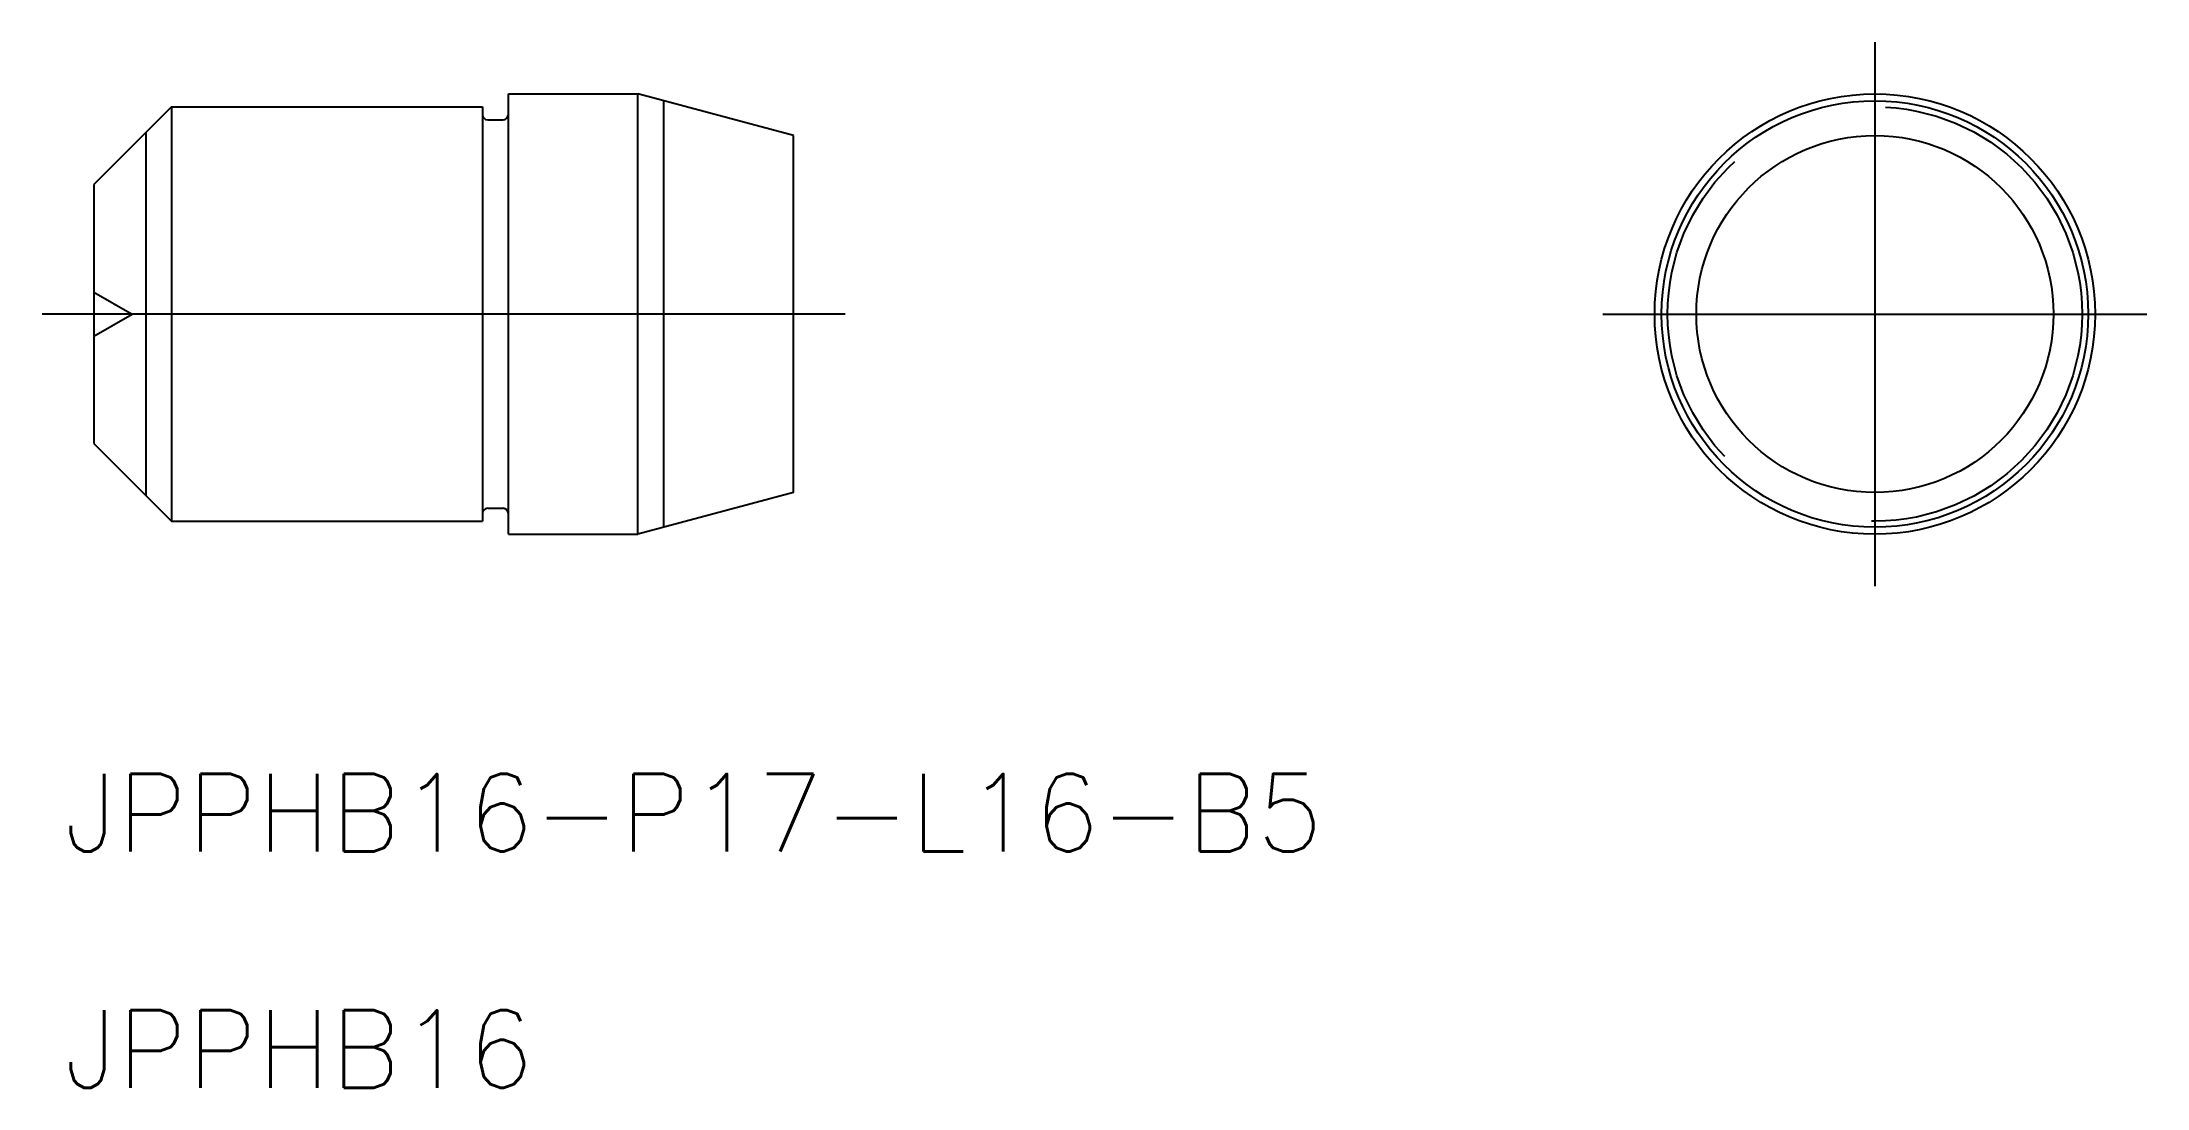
# Model space of a CAD drawing. Extents: x -70.7 to 10.5, y -29.9 to 10.5.
import ezdxf

# ---------------------------------------------------------------- set-up
doc = ezdxf.new("R2010")
doc.units = 0
doc.linetypes.add('CENTER', pattern=[50.8, 31.75, -6.35, 6.35, -6.35])
doc.linetypes.add('DASHED', pattern=[19.05, 12.7, -6.35])
doc.layers.get('0').update_dxf_attribs({"linetype": 'CONTINUOUS'})
doc.layers.add('CENTER', color=1, linetype='CENTER')
doc.styles.get("Standard").update_dxf_attribs({"font": 'txt.shx', "height": 3, "bigfont": 'bigfont.shx'})

# ---------------------------------------------------------------- blocks, each defined once
blk = doc.blocks.new('*U2')
at = {"color": 7, "linetype": 'CONTINUOUS'}
blk.add_text('JPPHB16-P17-L16-B5', height=3, dxfattribs=at).set_placement((-69.903, -20.755))
blk = doc.blocks.new('*U3')
at = {"color": 7, "linetype": 'CONTINUOUS'}
blk.add_text('JPPHB16', height=3, dxfattribs=at).set_placement((-69.903, -29.878))

msp = doc.modelspace()

# ---------------------------------------------------------------- linework, layer by layer
at = {"color": 7, "linetype": 'CONTINUOUS'}
for p, q in [((-52.75, 8.5), (-47.75, 8.5)), ((-52.75, -8.5), (-52.75, 8.5)), ((-41.75, 6.892), (-47.75, 8.5)), ((-47.75, -8.5), (-47.75, 8.5)), ((-46.75, -8.232), (-46.75, 8.232)), ((-65.75, 8), (-68.75, 5)), ((-65.75, 8), (-53.75, 8)), ((-65.75, 8), (-65.75, -8)), ((-53.75, 8), (-53.75, -8)), ((-53.55, 7.5), (-52.95, 7.5)), ((-66.75, 7), (-66.75, -7)), ((-41.75, -6.892), (-41.75, 6.892)), ((-68.75, 5), (-68.75, -5)), ((-68.75, -5), (-65.75, -8)), ((-41.75, -6.892), (-47.75, -8.5)), ((-65.75, -8), (-53.75, -8)), ((-53.55, -7.5), (-52.95, -7.5)), ((-52.75, -8.5), (-47.75, -8.5))]:
    msp.add_line(p, q, dxfattribs=at)
at = {"color": 3, "linetype": 'DASHED'}
for p in [(-68.75, 0.85), (-68.75, -0.85)]:
    msp.add_line(p, (-67.278, 0), dxfattribs=at)
at = {"color": 7, "linetype": 'CONTINUOUS'}
for radius in [8.5, 8.232, 6.892]:
    msp.add_circle((0, 0), radius, dxfattribs=at)
at = {"color": 3, "linetype": 'DASHED'}
msp.add_circle((0, 0), 8, dxfattribs=at)
at = {"color": 7, "linetype": 'CONTINUOUS'}
for centre, start, end in [((-53.55, 7.7), 180, 270), ((-52.95, 7.7), 270, 0), ((-53.55, -7.7), 90, 180), ((-52.95, -7.7), 360, 90)]:
    msp.add_arc(centre, 0.2, start, end, dxfattribs=at)
at = {"layer": 'CENTER', "color": 1, "linetype": 'CENTER'}
for p, q in [((0, 10.5), (0, -10.5)), ((-39.75, 0), (-70.75, 0)), ((-10.5, 0), (10.5, 0))]:
    msp.add_line(p, q, dxfattribs=at)

# ---------------------------------------------------------------- block references
at = {"color": 7, "linetype": 'CONTINUOUS'}
for name in ['*U2', '*U3']:
    msp.add_blockref(name, (0, 0), dxfattribs=at)

doc.saveas('drawing.dxf')
